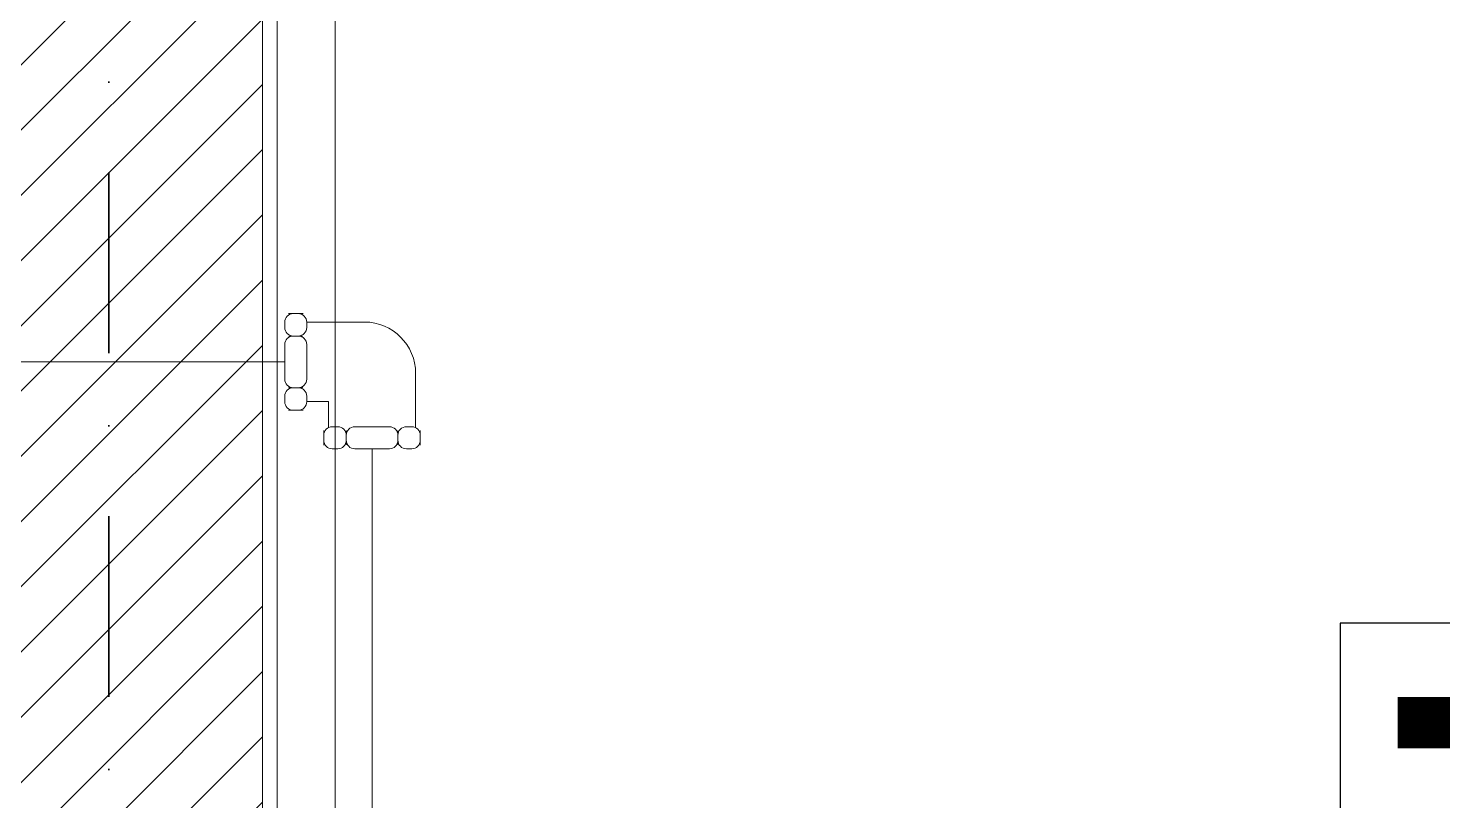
# Model space of a CAD drawing. Header units: millimetres. Extents: x 1322820 to 1391563, y 1051909 to 1098256.
# Drawn here: x 1351450 to 1352831, y 1081515 to 1082268 of the extents above; entities that cross this region are included whole.
import ezdxf
from ezdxf.enums import TextEntityAlignment as Align

# ---------------------------------------------------------------- set-up
doc = ezdxf.new("R2010")
doc.units = ezdxf.units.MM
doc.header["$MEASUREMENT"] = 0
doc.linetypes.add('Dot & Dashed', pattern=[335.138881, 176.388884, -88.194442, 0, -70.555556])
doc.layers.get('0').update_dxf_attribs({"true_color": 0x787878})
for name, color, linetype in [('Circuit echipo', 7, 'Continuous'), ('circuite iluminat normal', 7, 'Continuous'), ('circuite iluminat vitali', 1, 'Continuous')]:
    doc.layers.add(name, color=color, linetype=linetype)
for name, color, linetype, lineweight, true_color in [('instalatii - echipamente_Pen_No__1', 7, 'Continuous', 13, 0x787878), ('New_arhitectura - axe_Pen_No__201', 7, 'Continuous', 35, 0x787878), ('New_arhitectura - suprafete DTAC_Pen_No__14', 7, 'Continuous', 18, 0x787878), ('New_instalatii - echipamente_Pen_No__1', 7, 'Continuous', 13, 0x787878), ('New_rezistenta - pereti de rezistenta_Pen_No__21', 7, 'Continuous', 20, 0x787878)]:
    doc.layers.add(name, color=color, linetype=linetype, lineweight=lineweight, true_color=true_color)
doc.layers.add('New_arhitectura - axe', color=7, linetype='Continuous', true_color=0x787878)
doc.layers.add('New_rezistenta - pereti de rezistenta', color=7, linetype='Continuous', true_color=0x787878)
doc.styles.add('GENERATED_STYLE_1', font='arialbd.ttf')
doc.linetypes.add('1_2_ - 1_100  (2)', pattern='A,0,[1,A.39 PLAN MOBILARE - PLAN TERASA1.Shx,S=5.555556,R=0,X=0,Y=0],-700,0', length=700)
doc.linetypes.add('2_ - 1_100', pattern='A,0,[3,A.39 PLAN MOBILARE - PLAN TERASA1.Shx,S=4.761905,R=0,X=0,Y=4.49293e-16],-600,0', length=600)
doc.linetypes.add('3_4_ - 1_100   (2)', pattern='A,0,[7,A.39 PLAN MOBILARE - PLAN TERASA1.Shx,S=5.555556,R=0,X=0,Y=0],-700,0', length=700)

# ---------------------------------------------------------------- blocks, each defined once
blk = doc.blocks.new('Wall_17_1', base_point=(1351428.5, 1078980.6))
at = {"layer": 'New_rezistenta - pereti de rezistenta', "linetype": 'Continuous', "lineweight": 0, "true_color": 0x000000}
h = blk.add_hatch(dxfattribs=at)
h.set_pattern_fill('BETON_ARMAT_0001', color=18, style=0, pattern_type=2)
h.set_pattern_definition([(45, (1356235.236, 1078942.57), (-31.8198, 31.8198), [])])
h.paths.add_polyline_path([(1351428.5, 1083520.6), (1351428.5, 1078980.6), (1351678.5, 1078980.6), (1351678.5, 1083520.6)])
at = {"layer": 'New_rezistenta - pereti de rezistenta_Pen_No__21', "color": 7, "linetype": 'Continuous', "lineweight": 20, "flags": 128}
blk.add_lwpolyline([(1351678.5, 1078980.6), (1351678.5, 1083520.6)], dxfattribs=at)
blk = doc.blocks.new('Standard grid marker')
at = {"layer": 'New_arhitectura - axe_Pen_No__201', "linetype": 'Dot & Dashed', "lineweight": 35}
blk.add_line((1000, 0), (43350, 0), dxfattribs=at)
at = {"layer": 'New_arhitectura - axe_Pen_No__201', "lineweight": 35, "style": 'GENERATED_STYLE_1'}
for tag, p in [('AC_MarkerText_1_0', (-106.1, 7.1)), ('AC_MarkerText_1_1', (44456, 7.1))]:
    blk.add_attdef(tag, text='', height=125, rotation=270, dxfattribs=at).set_placement(p, align=Align.MIDDLE_CENTER)
blk = doc.blocks.new('terasa')
at = {"layer": 'instalatii - echipamente_Pen_No__1', "linetype": '3_4_ - 1_100   (2)', "lineweight": 13}
blk.add_line((1351692.977, 1082801.968), (1351692.977, 1080569.447), dxfattribs=at)
at = {"layer": 'instalatii - echipamente_Pen_No__1', "linetype": 'Continuous', "lineweight": 13}
for p, q in [((1351703.84, 1081989.885), (1351713.449, 1081989.885)), ((1351718.157, 1081989.885), (1351708.547, 1081989.885)), ((1351700.219, 1081976.397), (1351700.219, 1081981.556)), ((1351721.777, 1081976.397), (1351721.777, 1081981.556)), ((1351700.219, 1081925.983), (1351700.219, 1081959.74)), ((1351703.973, 1081968.069), (1351713.449, 1081968.069)), ((1351718.024, 1081968.069), (1351708.547, 1081968.069)), ((1351721.777, 1081925.983), (1351721.777, 1081959.74)), ((1351703.973, 1081917.655), (1351713.449, 1081917.655)), ((1351718.024, 1081917.655), (1351708.547, 1081917.655)), ((1351700.219, 1081909.327), (1351700.219, 1081904.032)), ((1351721.777, 1081909.327), (1351721.777, 1081904.032)), ((1351713.449, 1081895.704), (1351703.84, 1081895.704)), ((1351708.547, 1081895.704), (1351718.157, 1081895.704)), ((1351738.332, 1081866.355), (1351738.332, 1081875.964)), ((1351751.955, 1081879.585), (1351746.661, 1081879.585)), ((1351760.283, 1081875.831), (1351760.283, 1081866.355)), ((1351768.612, 1081879.585), (1351802.368, 1081879.585)), ((1351810.697, 1081875.831), (1351810.697, 1081866.355)), ((1351819.025, 1081879.585), (1351824.185, 1081879.585)), ((1351832.513, 1081875.964), (1351832.513, 1081866.355)), ((1351738.332, 1081871.256), (1351738.332, 1081861.647)), ((1351760.283, 1081861.78), (1351760.283, 1081871.256)), ((1351810.697, 1081861.78), (1351810.697, 1081871.256)), ((1351832.513, 1081861.647), (1351832.513, 1081871.256)), ((1351751.955, 1081858.026), (1351746.661, 1081858.026)), ((1351768.612, 1081858.026), (1351802.368, 1081858.026)), ((1351819.025, 1081858.026), (1351824.185, 1081858.026))]:
    blk.add_line(p, q, dxfattribs=at)
for centre, start, end in [((1351708.547, 1081981.556), 90, 180), ((1351713.449, 1081981.556), 0, 90), ((1351708.547, 1081976.397), 180, 270), ((1351713.449, 1081976.397), 270, 0), ((1351708.547, 1081959.74), 90, 180), ((1351713.449, 1081959.74), 0, 90), ((1351708.547, 1081925.983), 180, 270), ((1351708.547, 1081909.327), 90, 180), ((1351713.449, 1081925.983), 270, 0), ((1351713.449, 1081909.327), 0, 90), ((1351708.547, 1081904.032), 180, 270), ((1351713.449, 1081904.032), 270, 0), ((1351746.661, 1081871.256), 90, 180), ((1351751.955, 1081871.256), 0, 90), ((1351768.612, 1081871.256), 90, 180), ((1351802.368, 1081871.256), 0, 90), ((1351819.025, 1081871.256), 90, 180), ((1351824.185, 1081871.256), 0, 90), ((1351746.661, 1081866.355), 180, 270), ((1351751.955, 1081866.355), 270, 0), ((1351768.612, 1081866.355), 180, 270), ((1351802.368, 1081866.355), 270, 0), ((1351819.025, 1081866.355), 180, 270), ((1351824.185, 1081866.355), 270, 0)]:
    blk.add_arc(centre, 8.328, start, end, dxfattribs=at)
at = {"layer": 'New_arhitectura - suprafete DTAC_Pen_No__14', "linetype": 'Continuous', "lineweight": 18, "flags": 128}
blk.add_lwpolyline([(1351678.502, 1082870.6), (1351678.502, 1079320.65), (1356178.539, 1079320.65), (1356178.539, 1079770.6), (1356828.539, 1079770.6), (1356828.539, 1082870.6)], close=True, dxfattribs=at)
at = {"layer": 'New_instalatii - echipamente_Pen_No__1', "linetype": '1_2_ - 1_100  (2)', "lineweight": 13}
blk.add_line((1351749.607, 1079926.699), (1351749.607, 1083208.259), dxfattribs=at)
at = {"layer": 'New_instalatii - echipamente_Pen_No__1', "linetype": 'Continuous', "lineweight": 13}
for p, q in [((1351721.777, 1081981.691), (1351778.064, 1081981.691)), ((1351828.064, 1081931.691), (1351828.064, 1081878.696)), ((1351721.777, 1081904.032), (1351742.917, 1081904.032)), ((1351742.917, 1081904.032), (1351742.917, 1081878.696))]:
    blk.add_line(p, q, dxfattribs=at)
at = {"layer": 'New_instalatii - echipamente_Pen_No__1', "linetype": '2_ - 1_100', "lineweight": 13}
for p, q in [((1351200.362, 1081942.862), (1351700.219, 1081942.862)), ((1351785.49, 1081338.251), (1351785.49, 1081858.026))]:
    blk.add_line(p, q, dxfattribs=at)
at = {"layer": 'New_instalatii - echipamente_Pen_No__1', "linetype": 'Continuous', "lineweight": 13}
blk.add_arc((1351778.064, 1081931.691), 50, 0, 90, dxfattribs=at)
at = {"layer": 'New_arhitectura - axe', "linetype": 'Continuous', "lineweight": 13, "zscale": 1000, "rotation": 90}
blk.add_blockref('Standard grid marker', (1351528.502, 1052120.65), dxfattribs=at)
at = {"layer": 'New_rezistenta - pereti de rezistenta', "lineweight": 20}
blk.add_blockref('Wall_17_1', (1351428.502, 1078980.6), dxfattribs=at)
blk = doc.blocks.new('A$C2BB31A3D')
at = {"layer": 'circuite iluminat normal'}
blk.add_lwpolyline([(0, 0), (1200, 0), (1200, 200), (0, 200)], close=True, dxfattribs=at)
at = {"layer": 'circuite iluminat vitali', "const_width": 50}
blk.add_lwpolyline([(56.2, 102.7), (1121.4, 102.7)], dxfattribs=at)

msp = doc.modelspace()

# ---------------------------------------------------------------- block references
msp.add_blockref('terasa', (0, 0))

# ---------------------------------------------------------------- next in the draw order: block references
at = {"layer": 'Circuit echipo'}
msp.add_blockref('A$C2BB31A3D', (1352730.5, 1081488.1), dxfattribs=at)

doc.saveas('drawing.dxf')
